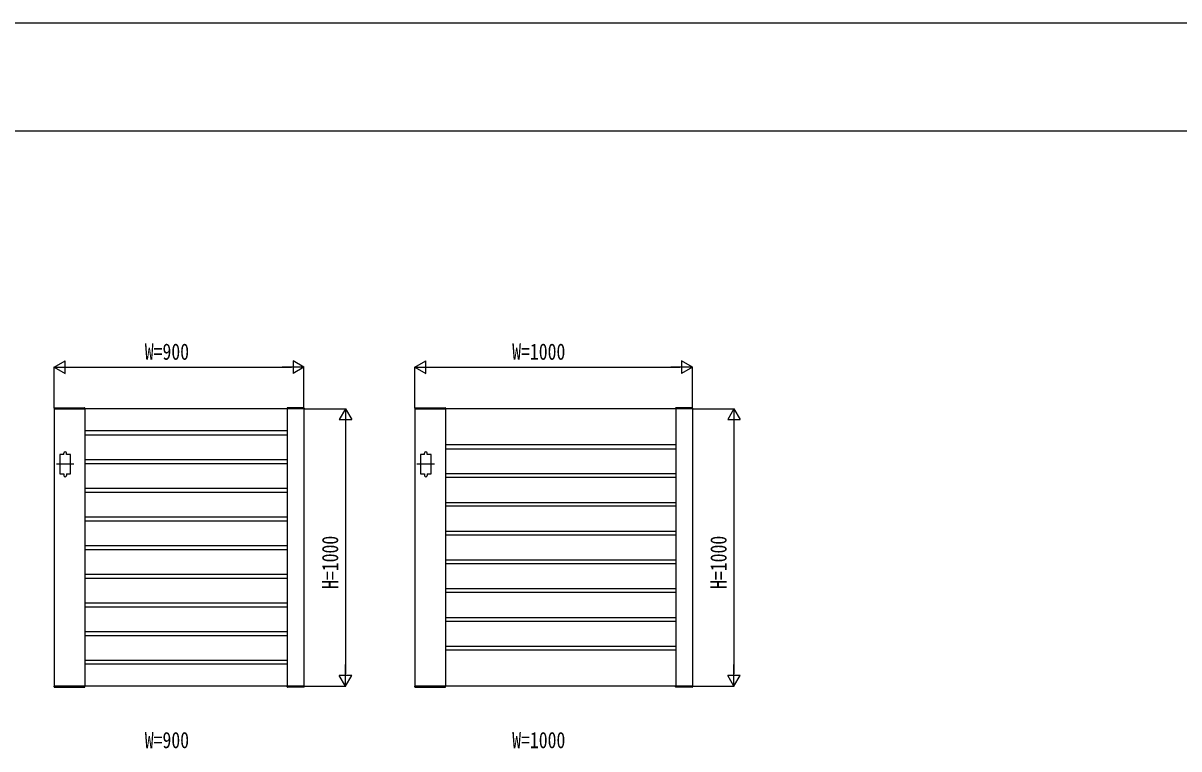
# Model space of a CAD drawing. Units: millimetres, scale not verified. Extents: x -8410 to 8410, y -5940 to 5940.
# Drawn here: x 278 to 4444, y 3324 to 5940 of the extents above; entities that cross this region are included whole.
import ezdxf
from ezdxf.enums import TextEntityAlignment as Align

# ---------------------------------------------------------------- set-up
doc = ezdxf.new("R2010")
doc.units = ezdxf.units.MM
doc.header["$LTSCALE"] = 30
for name, color, linetype in [('0-2_YKK_A1', 4, 'Continuous'), ('0-3_YKK_D', 6, 'Continuous'), ('0-4_YKK_ZWAK', 7, 'Continuous')]:
    doc.layers.add(name, color=color, linetype=linetype)
doc.styles.add('ＭＳ ゴシック', font='')
doc.styles.get('ＭＳ ゴシック').set_extended_font_data('MS Gothic')

msp = doc.modelspace()

# ---------------------------------------------------------------- linework, layer by layer
at = {"layer": '0-2_YKK_A1'}
for p, q in [((389.67, 4552.55), (389.54, 4550)), ((389.54, 4550), (500.54, 4550)), ((390.04, 4550), (390.04, 3550)), ((1290.04, 4550), (390.04, 4550)), ((390.67, 4553.5), (499.4, 4553.5)), ((500.04, 4550), (500.04, 3550)), ((500.4, 4552.55), (500.54, 4550)), ((1229.67, 4552.55), (1229.54, 4550)), ((1290.54, 4550), (1229.54, 4550)), ((1230.04, 4550), (1230.04, 3550)), ((1289.4, 4553.5), (1230.67, 4553.5)), ((1290.04, 4550), (1290.04, 3550)), ((1290.4, 4552.55), (1290.54, 4550)), ((1689.67, 4552.55), (1689.54, 4550)), ((1689.54, 4550), (1800.54, 4550)), ((1690.04, 4550), (1690.04, 3550)), ((2690.04, 4550), (1690.04, 4550)), ((1690.67, 4553.5), (1799.4, 4553.5)), ((1800.04, 4550), (1800.04, 3550)), ((1800.4, 4552.55), (1800.54, 4550)), ((2629.67, 4552.55), (2629.54, 4550)), ((2690.54, 4550), (2629.54, 4550)), ((2630.04, 4550), (2630.04, 3550)), ((2689.4, 4553.5), (2630.67, 4553.5)), ((2690.04, 4550), (2690.04, 3550)), ((2690.4, 4552.55), (2690.54, 4550)), ((1230.04, 4470), (500.04, 4470)), ((500.04, 4455.7), (1230.04, 4455.7)), ((2630.04, 4420), (1800.04, 4420)), ((424.04, 4385), (424.04, 4390)), ((434.04, 4385), (434.04, 4390)), ((1724.04, 4385), (1724.04, 4390)), ((1734.04, 4385), (1734.04, 4390)), ((1800.04, 4405.7), (2630.04, 4405.7)), ((460.54, 4350), (397.54, 4350)), ((500.04, 4366.7), (1230.04, 4366.7)), ((500.04, 4352.5), (1230.04, 4352.5)), ((1760.54, 4350), (1697.54, 4350)), ((424.04, 4315), (424.04, 4310)), ((434.04, 4315), (434.04, 4310)), ((1724.04, 4315), (1724.04, 4310)), ((1734.04, 4315), (1734.04, 4310)), ((1800.04, 4316.33), (2630.04, 4316.33)), ((2630.04, 4302.03), (1800.04, 4302.03)), ((500.04, 4263.5), (1230.04, 4263.5)), ((500.04, 4249.3), (1230.04, 4249.3)), ((1800.04, 4212.66), (2630.04, 4212.66)), ((2630.04, 4198.36), (1800.04, 4198.36)), ((500.04, 4160.3), (1230.04, 4160.3)), ((500.04, 4146.1), (1230.04, 4146.1)), ((1800.04, 4108.98), (2630.04, 4108.98)), ((2630.04, 4094.68), (1800.04, 4094.68)), ((500.04, 4057.1), (1230.04, 4057.1)), ((500.04, 4042.9), (1230.04, 4042.9)), ((1800.04, 4005.31), (2630.04, 4005.31)), ((2630.04, 3991.01), (1800.04, 3991.01)), ((500.04, 3953.9), (1230.04, 3953.9)), ((500.04, 3939.7), (1230.04, 3939.7)), ((1800.04, 3901.64), (2630.04, 3901.64)), ((2630.04, 3887.34), (1800.04, 3887.34)), ((500.03, 3836.5), (1230.03, 3836.5)), ((500.04, 3850.7), (1230.04, 3850.7)), ((1800.04, 3797.97), (2630.04, 3797.97)), ((2630.04, 3783.67), (1800.04, 3783.67)), ((500.04, 3747.5), (1230.04, 3747.5)), ((500.04, 3733.3), (1230.04, 3733.3)), ((1800.04, 3694.3), (2630.04, 3694.3)), ((2630.04, 3680), (1800.04, 3680)), ((500.04, 3644.3), (1230.04, 3644.3)), ((1230.04, 3630), (500.04, 3630)), ((389.54, 3550), (500.54, 3550)), ((389.67, 3547.45), (389.54, 3550)), ((1290.04, 3550), (390.04, 3550)), ((390.67, 3546.5), (499.4, 3546.5)), ((500.4, 3547.45), (500.54, 3550)), ((1290.54, 3550), (1229.54, 3550)), ((1229.67, 3547.45), (1229.54, 3550)), ((1289.4, 3546.5), (1230.67, 3546.5)), ((1290.4, 3547.45), (1290.54, 3550)), ((1689.54, 3550), (1800.54, 3550)), ((1689.67, 3547.45), (1689.54, 3550)), ((2690.04, 3550), (1690.04, 3550)), ((1690.67, 3546.5), (1799.4, 3546.5)), ((1800.4, 3547.45), (1800.54, 3550)), ((2690.54, 3550), (2629.54, 3550)), ((2629.67, 3547.45), (2629.54, 3550)), ((2689.4, 3546.5), (2630.67, 3546.5)), ((2690.4, 3547.45), (2690.54, 3550))]:
    msp.add_line(p, q, dxfattribs=at)
for points in [[(424.04, 4385), (410.04, 4385), (410.04, 4315), (424.04, 4315)], [(434.04, 4315), (448.04, 4315), (448.04, 4385), (434.04, 4385)], [(1724.04, 4385), (1710.04, 4385), (1710.04, 4315), (1724.04, 4315)], [(1734.04, 4315), (1748.04, 4315), (1748.04, 4385), (1734.04, 4385)]]:
    msp.add_lwpolyline(points, dxfattribs=at)
for centre, radius, start, end in [((390.67, 4552.5), 1, 90, 177), ((499.4, 4552.5), 1, 3, 90), ((1230.67, 4552.5), 1, 90, 177), ((1289.4, 4552.5), 1, 3, 90), ((1690.67, 4552.5), 1, 90, 177), ((1799.4, 4552.5), 1, 3, 90), ((2630.67, 4552.5), 1, 90, 177), ((2689.4, 4552.5), 1, 3, 90), ((429.04, 4390), 5, 0, 180), ((1729.04, 4390), 5, 0, 180), ((429.04, 4310), 5, 180, 0), ((1729.04, 4310), 5, 180, 0), ((390.67, 3547.5), 1, 183, 270), ((499.4, 3547.5), 1, 270, 357), ((1230.67, 3547.5), 1, 183, 270), ((1289.4, 3547.5), 1, 270, 357), ((1690.67, 3547.5), 1, 183, 270), ((1799.4, 3547.5), 1, 270, 357), ((2630.67, 3547.5), 1, 183, 270), ((2689.4, 3547.5), 1, 270, 357)]:
    msp.add_arc(centre, radius, start, end, dxfattribs=at)
at = {"layer": '0-3_YKK_D'}
for p, q in [((390.04, 4700), (429.01, 4722.5)), ((429.01, 4677.5), (429.01, 4722.5)), ((1290.04, 4700), (1251.06, 4722.5)), ((1251.06, 4722.5), (1251.06, 4677.5)), ((1690.04, 4700), (1729.01, 4722.5)), ((1729.01, 4677.5), (1729.01, 4722.5)), ((2690.04, 4700), (2651.06, 4722.5)), ((2651.06, 4722.5), (2651.06, 4677.5)), ((390.04, 4552), (390.04, 4701)), ((390.04, 4700), (429.01, 4677.5)), ((390.04, 4700), (467.98, 4700)), ((435.04, 4700), (1245.04, 4700)), ((1290.04, 4700), (1212.09, 4700)), ((1290.04, 4700), (1251.06, 4677.5)), ((1290.04, 4552), (1290.04, 4701)), ((1690.04, 4552), (1690.04, 4701)), ((1690.04, 4700), (1729.01, 4677.5)), ((1690.04, 4700), (1767.98, 4700)), ((1735.04, 4700), (2645.04, 4700)), ((2690.04, 4700), (2612.09, 4700)), ((2690.04, 4700), (2651.06, 4677.5)), ((2690.04, 4552), (2690.04, 4701)), ((1292.04, 4550), (1441.04, 4550)), ((1440.04, 4550), (1417.54, 4511.03)), ((1440.04, 4550), (1462.54, 4511.03)), ((1440.04, 4550), (1440.04, 4472.06)), ((2692.04, 4550), (2841.04, 4550)), ((2840.04, 4550), (2817.54, 4511.03)), ((2840.04, 4550), (2862.54, 4511.03)), ((2840.04, 4550), (2840.04, 4472.06)), ((1417.54, 4511.03), (1462.54, 4511.03)), ((1440.04, 4505), (1440.04, 3595)), ((2817.54, 4511.03), (2862.54, 4511.03)), ((2840.04, 4505), (2840.04, 3595)), ((1440.04, 3550), (1440.04, 3627.94)), ((2840.04, 3550), (2840.04, 3627.94)), ((1440.04, 3550), (1417.54, 3588.97)), ((1462.54, 3588.97), (1417.54, 3588.97)), ((1440.04, 3550), (1462.54, 3588.97)), ((2840.04, 3550), (2817.54, 3588.97)), ((2862.54, 3588.97), (2817.54, 3588.97)), ((2840.04, 3550), (2862.54, 3588.97)), ((1292.04, 3550), (1441.04, 3550)), ((2692.04, 3550), (2841.04, 3550))]:
    msp.add_line(p, q, dxfattribs=at)
at = {"layer": '0-4_YKK_ZWAK'}
msp.add_line((7790.04, 5550), (-7809.96, 5550), dxfattribs=at)
msp.add_lwpolyline([(-8410, -5940), (8410, -5940), (8410, 5940), (-8410, 5940)], close=True, dxfattribs=at)

# ---------------------------------------------------------------- texts
at = {"layer": '0-3_YKK_D', "style": 'ＭＳ ゴシック', "width": 0.8}
for s, p in [('W=900', (716.3, 4709)), ('W=1000', (2040.7, 4709)), ('W=900', (716.3, 3309)), ('W=1000', (2040.7, 3309))]:
    msp.add_text(s, height=58.65, dxfattribs=at).set_placement(p, align=Align.BOTTOM_LEFT)
for p in [(1431.04, 3900.67), (2831.04, 3900.67)]:
    msp.add_text('H=1000', height=58.65, rotation=90, dxfattribs=at).set_placement(p, align=Align.BOTTOM_LEFT)

doc.saveas('drawing.dxf')
